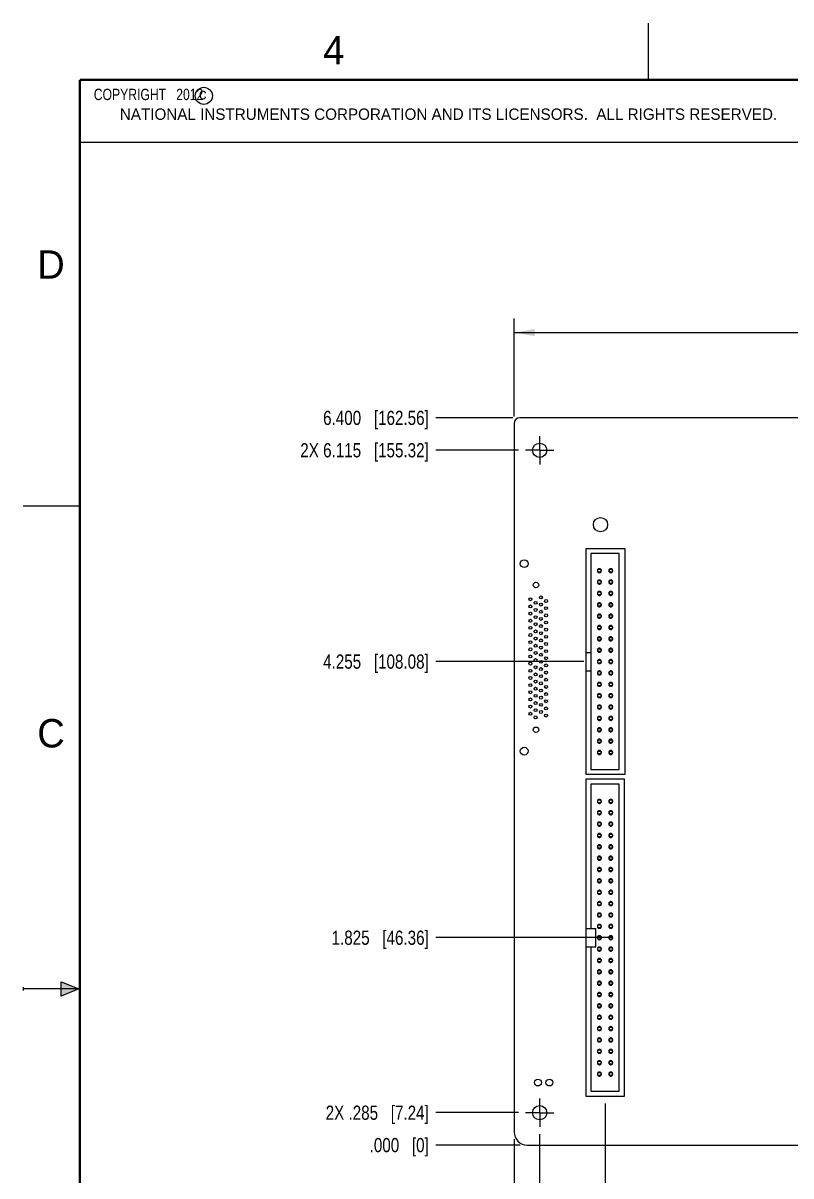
# Model space of a CAD drawing. Header units: inches. Extents: x 0 to 22, y 0 to 17.
# Drawn here: x 0 to 6.75, y 6.85 to 17 of the extents above; entities that cross this region are included whole.
import ezdxf

# ---------------------------------------------------------------- set-up
doc = ezdxf.new("R2010")
doc.units = ezdxf.units.IN
doc.header["$LTSCALE"] = 1.21
doc.header["$MEASUREMENT"] = 0
doc.linetypes.add('CENTER', pattern=[0.6, 0.375, -0.075, 0.075, -0.075])
doc.linetypes.add('HIDDEN', pattern=[0.2, 0.1, -0.1])
doc.layers.get('0').update_dxf_attribs({"linetype": 'CONTINUOUS'})
for name, color, linetype in [('02___PRT_ALL_AXES', 7, 'CONTINUOUS'), ('DEFAULT_2', 8, 'HIDDEN'), ('DIMENSIONS', 7, 'CONTINUOUS'), ('NOTE', 7, 'CONTINUOUS')]:
    doc.layers.add(name, color=color, linetype=linetype)
doc.styles.get("Standard").update_dxf_attribs({"font": 'txt', "width": 0.8})
doc.styles.add('TEXTSTYLE_2', font='txt')
doc.dimstyles.new('DIMSTYLE_1', dxfattribs={"dimtxt": 0.125, "dimasz": 0.18, "dimexe": 0.18, "dimexo": 0.0625, "dimgap": 0.09, "dimtad": 0, "dimtih": 1, "dimtoh": 1, "dimdec": 3, "dimzin": 4, "dimdsep": 46, "dimtxsty": 'STANDARD', "dimblk": '_FILLED', "dimblk1": '_FILLED', "dimblk2": '_FILLED', "dimcen": 0.09, "dimadec": 0, "dimazin": 0, "dimtp": 0.01, "dimtm": 0.01, "dimtfac": 1, "dimtdec": 3, "dimtofl": 0, "dimtmove": 0, "dimatfit": 3, "dimldrblk": '_FILLED', "dimfxl": 1, "dimtolj": 1, "dimtzin": 4, "dimarcsym": 0})
doc.dimstyles.new('DIMSTYLE_2', dxfattribs={"dimtxt": 0.125, "dimasz": 0.18, "dimexe": 0.18, "dimexo": 0.0625, "dimgap": 0.09, "dimtad": 0, "dimtih": 1, "dimtoh": 1, "dimdec": 3, "dimzin": 4, "dimdsep": 46, "dimtxsty": 'STANDARD', "dimblk": '_FILLED', "dimblk1": '_FILLED', "dimblk2": '_FILLED', "dimcen": 0.09, "dimadec": 0, "dimazin": 0, "dimtp": 0.01, "dimtm": 0.01, "dimtfac": 1, "dimtdec": 3, "dimtofl": 0, "dimtmove": 0, "dimatfit": 3, "dimldrblk": '_FILLED', "dimfxl": 1, "dimtolj": 1, "dimtzin": 4, "dimarcsym": 0})

# ---------------------------------------------------------------- blocks, each defined once
blk = doc.blocks.new('_FILLED')
at = {"color": 0, "linetype": 'BYBLOCK'}
blk.add_solid([(0, 0), (-1, 0.174), (-1, -0.174)], dxfattribs=at)
blk = doc.blocks.new('*D4')
at = {"layer": 'DIMENSIONS', "color": 2, "linetype": 'CONTINUOUS'}
for p, q in [((4.318, 13.538), (4.318, 14.401)), ((11.218, 13.538), (11.218, 14.401)), ((4.318, 14.276), (6.893, 14.276)), ((11.218, 14.276), (8.643, 14.276))]:
    blk.add_line(p, q, dxfattribs=at)
at = {"layer": 'DIMENSIONS', "color": 2, "linetype": 'CONTINUOUS', "xscale": 0.18, "yscale": 0.18, "zscale": 0.18, "rotation": 180}
blk.add_blockref('_FILLED', (4.318, 14.276), dxfattribs=at)
at = {"layer": 'DIMENSIONS', "color": 2, "linetype": 'CONTINUOUS', "xscale": 0.18, "yscale": 0.18, "zscale": 0.18}
blk.add_blockref('_FILLED', (11.218, 14.276), dxfattribs=at)
at = {"layer": 'DIMENSIONS', "color": 2, "linetype": 'CONTINUOUS', "insert": (7.768, 14.338), "char_height": 0.125, "width": 1.625, "attachment_point": 2, "line_spacing_factor": 0.9}
blk.add_mtext('(6.900{\\Ftxt.shx;\\W1.000000;\\H0.125000; }[175.26])', dxfattribs=at)
blk = doc.blocks.new('*D5')
at = {"layer": 'DIMENSIONS', "color": 2, "linetype": 'CONTINUOUS'}
blk.add_line((11.218, 7.113), (11.218, 6.438), dxfattribs=at)
at = {"layer": 'DIMENSIONS', "color": 2, "linetype": 'CONTINUOUS', "insert": (11.156, 6.376), "char_height": 0.125, "width": 1.425, "attachment_point": 3, "rotation": 90, "line_spacing_factor": 0.9}
blk.add_mtext('6.900{\\Ftxt.shx;\\W1.000000;\\H0.125000; }[175.26]', dxfattribs=at)
blk = doc.blocks.new('*D6')
at = {"layer": 'DIMENSIONS', "color": 2, "linetype": 'CONTINUOUS'}
blk.add_line((4.318, 7.178), (4.318, 6.438), dxfattribs=at)
at = {"layer": 'DIMENSIONS', "color": 2, "linetype": 'CONTINUOUS', "insert": (4.256, 6.376), "char_height": 0.125, "width": 0.825, "attachment_point": 3, "rotation": 90, "line_spacing_factor": 0.9}
blk.add_mtext('.000{\\Ftxt.shx;\\W1.000000;\\H0.125000; }[0]', dxfattribs=at)
blk = doc.blocks.new('*D7')
at = {"layer": 'DIMENSIONS', "color": 2, "linetype": 'CONTINUOUS'}
blk.add_line((4.306, 13.526), (3.631, 13.526), dxfattribs=at)
at = {"layer": 'DIMENSIONS', "color": 2, "linetype": 'CONTINUOUS', "insert": (3.568, 13.588), "char_height": 0.125, "width": 1.425, "attachment_point": 3, "line_spacing_factor": 0.9}
blk.add_mtext('6.400{\\Ftxt.shx;\\W1.000000;\\H0.125000; }[162.56]', dxfattribs=at)
blk = doc.blocks.new('*D8')
at = {"layer": 'DIMENSIONS', "color": 2, "linetype": 'CONTINUOUS'}
blk.add_line((4.371, 7.126), (3.631, 7.126), dxfattribs=at)
at = {"layer": 'DIMENSIONS', "color": 2, "linetype": 'CONTINUOUS', "insert": (3.568, 7.188), "char_height": 0.125, "width": 0.825, "attachment_point": 3, "line_spacing_factor": 0.9}
blk.add_mtext('.000{\\Ftxt.shx;\\W1.000000;\\H0.125000; }[0]', dxfattribs=at)
blk = doc.blocks.new('*D9')
at = {"layer": 'DIMENSIONS', "color": 2, "linetype": 'CONTINUOUS'}
blk.add_line((4.356, 7.411), (3.631, 7.411), dxfattribs=at)
at = {"layer": 'DIMENSIONS', "color": 2, "linetype": 'CONTINUOUS', "insert": (3.568, 7.473), "char_height": 0.125, "width": 1.425, "attachment_point": 3, "line_spacing_factor": 0.9}
blk.add_mtext('2X .285{\\Ftxt.shx;\\W1.000000;\\H0.125000; }[7.24]', dxfattribs=at)
blk = doc.blocks.new('*D10')
at = {"layer": 'DIMENSIONS', "color": 2, "linetype": 'CONTINUOUS'}
blk.add_line((4.356, 13.241), (3.631, 13.241), dxfattribs=at)
at = {"layer": 'DIMENSIONS', "color": 2, "linetype": 'CONTINUOUS', "insert": (3.568, 13.303), "char_height": 0.125, "width": 1.725, "attachment_point": 3, "line_spacing_factor": 0.9}
blk.add_mtext('2X 6.115{\\Ftxt.shx;\\W1.000000;\\H0.125000; }[155.32]', dxfattribs=at)
blk = doc.blocks.new('*D11')
at = {"layer": 'DIMENSIONS', "color": 2, "linetype": 'CONTINUOUS'}
blk.add_line((4.931, 11.381), (3.631, 11.381), dxfattribs=at)
at = {"layer": 'DIMENSIONS', "color": 2, "linetype": 'CONTINUOUS', "insert": (3.568, 11.443), "char_height": 0.125, "width": 1.425, "attachment_point": 3, "line_spacing_factor": 0.9}
blk.add_mtext('4.255{\\Ftxt.shx;\\W1.000000;\\H0.125000; }[108.08]', dxfattribs=at)
blk = doc.blocks.new('*D12')
at = {"layer": 'DIMENSIONS', "color": 2, "linetype": 'CONTINUOUS'}
blk.add_line((5.181, 8.951), (3.631, 8.951), dxfattribs=at)
at = {"layer": 'DIMENSIONS', "color": 2, "linetype": 'CONTINUOUS', "insert": (3.568, 9.013), "char_height": 0.125, "width": 1.325, "attachment_point": 3, "line_spacing_factor": 0.9}
blk.add_mtext('1.825{\\Ftxt.shx;\\W1.000000;\\H0.125000; }[46.36]', dxfattribs=at)
blk = doc.blocks.new('*D13')
at = {"layer": 'DIMENSIONS', "color": 2, "linetype": 'CONTINUOUS'}
blk.add_line((4.543, 7.223), (4.543, 6.438), dxfattribs=at)
at = {"layer": 'DIMENSIONS', "color": 2, "linetype": 'CONTINUOUS', "insert": (4.481, 6.376), "char_height": 0.125, "width": 1.425, "attachment_point": 3, "rotation": 90, "line_spacing_factor": 0.9}
blk.add_mtext('2X .225{\\Ftxt.shx;\\W1.000000;\\H0.125000; }[5.72]', dxfattribs=at)
blk = doc.blocks.new('*D14')
at = {"layer": 'DIMENSIONS', "color": 2, "linetype": 'CONTINUOUS'}
blk.add_line((11.043, 7.223), (11.043, 6.438), dxfattribs=at)
at = {"layer": 'DIMENSIONS', "color": 2, "linetype": 'CONTINUOUS', "insert": (10.981, 6.376), "char_height": 0.125, "width": 1.725, "attachment_point": 3, "rotation": 90, "line_spacing_factor": 0.9}
blk.add_mtext('2X 6.725{\\Ftxt.shx;\\W1.000000;\\H0.125000; }[170.82]', dxfattribs=at)
blk = doc.blocks.new('*D15')
at = {"layer": 'DIMENSIONS', "color": 2, "linetype": 'CONTINUOUS'}
blk.add_line((5.118, 7.493), (5.118, 6.438), dxfattribs=at)
at = {"layer": 'DIMENSIONS', "color": 2, "linetype": 'CONTINUOUS', "insert": (5.056, 6.376), "char_height": 0.125, "width": 1.225, "attachment_point": 3, "rotation": 90, "line_spacing_factor": 0.9}
blk.add_mtext('.800{\\Ftxt.shx;\\W1.000000;\\H0.125000; }[20.32]', dxfattribs=at)

msp = doc.modelspace()

# ---------------------------------------------------------------- hatches: boundary and pattern name
at = {"linetype": 'CONTINUOUS'}
msp.add_hatch(color=2, dxfattribs=at).paths.add_polyline_path([(0.3337, 8.5625), (0.49, 8.5), (0.3337, 8.4375)])

# ---------------------------------------------------------------- linework, layer by layer
at = {"color": 2, "linetype": 'CONTINUOUS'}
for p, q in [((5.5, 16.5), (5.5, 17)), ((0.4999, 16.5), (9.1249, 16.5)), ((0.4999, 16.5), (0.4999, 15.9531)), ((0.4999, 15.9531), (9.1249, 15.9531)), ((0, 12.75), (0.5, 12.75)), ((0.3337, 8.4375), (0.3337, 8.5625)), ((0.3337, 8.5625), (0.49, 8.5)), ((0, 8.515), (0, 8.485)), ((0.49, 8.5), (0, 8.5)), ((0.49, 8.5), (0.3337, 8.4375))]:
    msp.add_line(p, q, dxfattribs=at)
at = {"color": 7, "linetype": 'CONTINUOUS'}
for p, q in [((11.1682, 13.5256), (4.3682, 13.5256)), ((4.3182, 13.4756), (4.3182, 7.2406)), ((4.9532, 10.3856), (4.9532, 12.3756)), ((4.9532, 12.3756), (5.2932, 12.3756)), ((4.9932, 12.3306), (4.9932, 10.4306)), ((5.2432, 12.3306), (4.9932, 12.3306)), ((5.2432, 10.4306), (5.2432, 12.3306)), ((5.2932, 12.3756), (5.2932, 10.3856)), ((5.0557, 12.1681), (5.0557, 12.1931)), ((5.0557, 12.1931), (5.0807, 12.1931)), ((5.0807, 12.1931), (5.0807, 12.1681)), ((5.1557, 12.1681), (5.1557, 12.1931)), ((5.1557, 12.1931), (5.1807, 12.1931)), ((5.1807, 12.1931), (5.1807, 12.1681)), ((5.0807, 12.1681), (5.0557, 12.1681)), ((5.0557, 12.0681), (5.0557, 12.0931)), ((5.0557, 12.0931), (5.0807, 12.0931)), ((5.0807, 12.0931), (5.0807, 12.0681)), ((5.1807, 12.1681), (5.1557, 12.1681)), ((5.1557, 12.0681), (5.1557, 12.0931)), ((5.1557, 12.0931), (5.1807, 12.0931)), ((5.1807, 12.0931), (5.1807, 12.0681)), ((5.0807, 12.0681), (5.0557, 12.0681)), ((5.0557, 11.9681), (5.0557, 11.9931)), ((5.0557, 11.9931), (5.0807, 11.9931)), ((5.0807, 11.9931), (5.0807, 11.9681)), ((5.1807, 12.0681), (5.1557, 12.0681)), ((5.1557, 11.9681), (5.1557, 11.9931)), ((5.1557, 11.9931), (5.1807, 11.9931)), ((5.1807, 11.9931), (5.1807, 11.9681)), ((5.0807, 11.9681), (5.0557, 11.9681)), ((5.0557, 11.8681), (5.0557, 11.8931)), ((5.0557, 11.8931), (5.0807, 11.8931)), ((5.0807, 11.8931), (5.0807, 11.8681)), ((5.1807, 11.9681), (5.1557, 11.9681)), ((5.1557, 11.8681), (5.1557, 11.8931)), ((5.1557, 11.8931), (5.1807, 11.8931)), ((5.1807, 11.8931), (5.1807, 11.8681)), ((5.0807, 11.8681), (5.0557, 11.8681)), ((5.0557, 11.7681), (5.0557, 11.7931)), ((5.0557, 11.7931), (5.0807, 11.7931)), ((5.0807, 11.7931), (5.0807, 11.7681)), ((5.1807, 11.8681), (5.1557, 11.8681)), ((5.1557, 11.7681), (5.1557, 11.7931)), ((5.1557, 11.7931), (5.1807, 11.7931)), ((5.1807, 11.7931), (5.1807, 11.7681)), ((5.0807, 11.7681), (5.0557, 11.7681)), ((5.0557, 11.6681), (5.0557, 11.6931)), ((5.0557, 11.6931), (5.0807, 11.6931)), ((5.0807, 11.6681), (5.0557, 11.6681)), ((5.0807, 11.6931), (5.0807, 11.6681)), ((5.1807, 11.7681), (5.1557, 11.7681)), ((5.1557, 11.6681), (5.1557, 11.6931)), ((5.1557, 11.6931), (5.1807, 11.6931)), ((5.1807, 11.6681), (5.1557, 11.6681)), ((5.1807, 11.6931), (5.1807, 11.6681)), ((5.0557, 11.5681), (5.0557, 11.5931)), ((5.0557, 11.5931), (5.0807, 11.5931)), ((5.0807, 11.5681), (5.0557, 11.5681)), ((5.0807, 11.5931), (5.0807, 11.5681)), ((5.1557, 11.5681), (5.1557, 11.5931)), ((5.1557, 11.5931), (5.1807, 11.5931)), ((5.1807, 11.5681), (5.1557, 11.5681)), ((5.1807, 11.5931), (5.1807, 11.5681)), ((5.0557, 11.4681), (5.0557, 11.4931)), ((5.0557, 11.4931), (5.0807, 11.4931)), ((5.0807, 11.4681), (5.0557, 11.4681)), ((5.0807, 11.4931), (5.0807, 11.4681)), ((5.1557, 11.4681), (5.1557, 11.4931)), ((5.1557, 11.4931), (5.1807, 11.4931)), ((5.1807, 11.4681), (5.1557, 11.4681)), ((5.1807, 11.4931), (5.1807, 11.4681)), ((4.9532, 11.4606), (4.9932, 11.4606)), ((5.0557, 11.3681), (5.0557, 11.3931)), ((5.0557, 11.3931), (5.0807, 11.3931)), ((5.0807, 11.3681), (5.0557, 11.3681)), ((5.0807, 11.3931), (5.0807, 11.3681)), ((5.1557, 11.3681), (5.1557, 11.3931)), ((5.1557, 11.3931), (5.1807, 11.3931)), ((5.1807, 11.3681), (5.1557, 11.3681)), ((5.1807, 11.3931), (5.1807, 11.3681)), ((4.9532, 11.3006), (4.9932, 11.3006)), ((5.0557, 11.2681), (5.0557, 11.2931)), ((5.0557, 11.2931), (5.0807, 11.2931)), ((5.0807, 11.2681), (5.0557, 11.2681)), ((5.0807, 11.2931), (5.0807, 11.2681)), ((5.1557, 11.2681), (5.1557, 11.2931)), ((5.1557, 11.2931), (5.1807, 11.2931)), ((5.1807, 11.2681), (5.1557, 11.2681)), ((5.1807, 11.2931), (5.1807, 11.2681)), ((5.0557, 11.1681), (5.0557, 11.1931)), ((5.0557, 11.1931), (5.0807, 11.1931)), ((5.0807, 11.1681), (5.0557, 11.1681)), ((5.0807, 11.1931), (5.0807, 11.1681)), ((5.1557, 11.1681), (5.1557, 11.1931)), ((5.1557, 11.1931), (5.1807, 11.1931)), ((5.1807, 11.1681), (5.1557, 11.1681)), ((5.1807, 11.1931), (5.1807, 11.1681)), ((5.0557, 11.0681), (5.0557, 11.0931)), ((5.0557, 11.0931), (5.0807, 11.0931)), ((5.0807, 11.0681), (5.0557, 11.0681)), ((5.0807, 11.0931), (5.0807, 11.0681)), ((5.1557, 11.0681), (5.1557, 11.0931)), ((5.1557, 11.0931), (5.1807, 11.0931)), ((5.1807, 11.0681), (5.1557, 11.0681)), ((5.1807, 11.0931), (5.1807, 11.0681)), ((5.0557, 10.9681), (5.0557, 10.9931)), ((5.0557, 10.9931), (5.0807, 10.9931)), ((5.0807, 10.9681), (5.0557, 10.9681)), ((5.0807, 10.9931), (5.0807, 10.9681)), ((5.1557, 10.9681), (5.1557, 10.9931)), ((5.1557, 10.9931), (5.1807, 10.9931)), ((5.1807, 10.9681), (5.1557, 10.9681)), ((5.1807, 10.9931), (5.1807, 10.9681)), ((5.0557, 10.8681), (5.0557, 10.8931)), ((5.0557, 10.8931), (5.0807, 10.8931)), ((5.0807, 10.8681), (5.0557, 10.8681)), ((5.0807, 10.8931), (5.0807, 10.8681)), ((5.1557, 10.8681), (5.1557, 10.8931)), ((5.1557, 10.8931), (5.1807, 10.8931)), ((5.1807, 10.8681), (5.1557, 10.8681)), ((5.1807, 10.8931), (5.1807, 10.8681)), ((5.0557, 10.7681), (5.0557, 10.7931)), ((5.0557, 10.7931), (5.0807, 10.7931)), ((5.0807, 10.7681), (5.0557, 10.7681)), ((5.0807, 10.7931), (5.0807, 10.7681)), ((5.1557, 10.7681), (5.1557, 10.7931)), ((5.1557, 10.7931), (5.1807, 10.7931)), ((5.1807, 10.7681), (5.1557, 10.7681)), ((5.1807, 10.7931), (5.1807, 10.7681)), ((5.0557, 10.6681), (5.0557, 10.6931)), ((5.0557, 10.6931), (5.0807, 10.6931)), ((5.0807, 10.6681), (5.0557, 10.6681)), ((5.0807, 10.6931), (5.0807, 10.6681)), ((5.1557, 10.6681), (5.1557, 10.6931)), ((5.1557, 10.6931), (5.1807, 10.6931)), ((5.1807, 10.6681), (5.1557, 10.6681)), ((5.1807, 10.6931), (5.1807, 10.6681)), ((5.0557, 10.5681), (5.0557, 10.5931)), ((5.0557, 10.5931), (5.0807, 10.5931)), ((5.0807, 10.5681), (5.0557, 10.5681)), ((5.0807, 10.5931), (5.0807, 10.5681)), ((5.1557, 10.5681), (5.1557, 10.5931)), ((5.1557, 10.5931), (5.1807, 10.5931)), ((5.1807, 10.5681), (5.1557, 10.5681)), ((5.1807, 10.5931), (5.1807, 10.5681)), ((5.2932, 10.3856), (4.9532, 10.3856)), ((4.9932, 10.4306), (5.2432, 10.4306)), ((4.9482, 10.3456), (4.9482, 7.5556)), ((5.2882, 10.3456), (4.9482, 10.3456)), ((4.9932, 10.3006), (4.9932, 9.0306)), ((5.2432, 10.3006), (4.9932, 10.3006)), ((5.2432, 7.6006), (5.2432, 10.3006)), ((5.2882, 7.5556), (5.2882, 10.3456)), ((5.0557, 10.1381), (5.0557, 10.1631)), ((5.0557, 10.1631), (5.0807, 10.1631)), ((5.0807, 10.1631), (5.0807, 10.1381)), ((5.1557, 10.1381), (5.1557, 10.1631)), ((5.1557, 10.1631), (5.1807, 10.1631)), ((5.1807, 10.1631), (5.1807, 10.1381)), ((5.0807, 10.1381), (5.0557, 10.1381)), ((5.0557, 10.0381), (5.0557, 10.0631)), ((5.0557, 10.0631), (5.0807, 10.0631)), ((5.0807, 10.0631), (5.0807, 10.0381)), ((5.1807, 10.1381), (5.1557, 10.1381)), ((5.1557, 10.0381), (5.1557, 10.0631)), ((5.1557, 10.0631), (5.1807, 10.0631)), ((5.1807, 10.0631), (5.1807, 10.0381)), ((5.0807, 10.0381), (5.0557, 10.0381)), ((5.0557, 9.9381), (5.0557, 9.9631)), ((5.0557, 9.9631), (5.0807, 9.9631)), ((5.0807, 9.9631), (5.0807, 9.9381)), ((5.1807, 10.0381), (5.1557, 10.0381)), ((5.1557, 9.9381), (5.1557, 9.9631)), ((5.1557, 9.9631), (5.1807, 9.9631)), ((5.1807, 9.9631), (5.1807, 9.9381)), ((5.0807, 9.9381), (5.0557, 9.9381)), ((5.0557, 9.8381), (5.0557, 9.8631)), ((5.0557, 9.8631), (5.0807, 9.8631)), ((5.0807, 9.8631), (5.0807, 9.8381)), ((5.1807, 9.9381), (5.1557, 9.9381)), ((5.1557, 9.8381), (5.1557, 9.8631)), ((5.1557, 9.8631), (5.1807, 9.8631)), ((5.1807, 9.8631), (5.1807, 9.8381)), ((5.0807, 9.8381), (5.0557, 9.8381)), ((5.0557, 9.7381), (5.0557, 9.7631)), ((5.0557, 9.7631), (5.0807, 9.7631)), ((5.0807, 9.7631), (5.0807, 9.7381)), ((5.1807, 9.8381), (5.1557, 9.8381)), ((5.1557, 9.7381), (5.1557, 9.7631)), ((5.1557, 9.7631), (5.1807, 9.7631)), ((5.1807, 9.7631), (5.1807, 9.7381)), ((5.0807, 9.7381), (5.0557, 9.7381)), ((5.0557, 9.6381), (5.0557, 9.6631)), ((5.0557, 9.6631), (5.0807, 9.6631)), ((5.0807, 9.6631), (5.0807, 9.6381)), ((5.1807, 9.7381), (5.1557, 9.7381)), ((5.1557, 9.6381), (5.1557, 9.6631)), ((5.1557, 9.6631), (5.1807, 9.6631)), ((5.1807, 9.6631), (5.1807, 9.6381)), ((5.0807, 9.6381), (5.0557, 9.6381)), ((5.0557, 9.5381), (5.0557, 9.5631)), ((5.0557, 9.5631), (5.0807, 9.5631)), ((5.0807, 9.5381), (5.0557, 9.5381)), ((5.0807, 9.5631), (5.0807, 9.5381)), ((5.1807, 9.6381), (5.1557, 9.6381)), ((5.1557, 9.5381), (5.1557, 9.5631)), ((5.1557, 9.5631), (5.1807, 9.5631)), ((5.1807, 9.5381), (5.1557, 9.5381)), ((5.1807, 9.5631), (5.1807, 9.5381)), ((5.0557, 9.4381), (5.0557, 9.4631)), ((5.0557, 9.4631), (5.0807, 9.4631)), ((5.0807, 9.4381), (5.0557, 9.4381)), ((5.0807, 9.4631), (5.0807, 9.4381)), ((5.1557, 9.4381), (5.1557, 9.4631)), ((5.1557, 9.4631), (5.1807, 9.4631)), ((5.1807, 9.4381), (5.1557, 9.4381)), ((5.1807, 9.4631), (5.1807, 9.4381)), ((5.0557, 9.3381), (5.0557, 9.3631)), ((5.0557, 9.3631), (5.0807, 9.3631)), ((5.0807, 9.3381), (5.0557, 9.3381)), ((5.0807, 9.3631), (5.0807, 9.3381)), ((5.1557, 9.3381), (5.1557, 9.3631)), ((5.1557, 9.3631), (5.1807, 9.3631)), ((5.1807, 9.3381), (5.1557, 9.3381)), ((5.1807, 9.3631), (5.1807, 9.3381)), ((5.0557, 9.2381), (5.0557, 9.2631)), ((5.0557, 9.2631), (5.0807, 9.2631)), ((5.0807, 9.2381), (5.0557, 9.2381)), ((5.0807, 9.2631), (5.0807, 9.2381)), ((5.1557, 9.2381), (5.1557, 9.2631)), ((5.1557, 9.2631), (5.1807, 9.2631)), ((5.1807, 9.2381), (5.1557, 9.2381)), ((5.1807, 9.2631), (5.1807, 9.2381)), ((5.0557, 9.1381), (5.0557, 9.1631)), ((5.0557, 9.1631), (5.0807, 9.1631)), ((5.0807, 9.1381), (5.0557, 9.1381)), ((5.0807, 9.1631), (5.0807, 9.1381)), ((5.1557, 9.1381), (5.1557, 9.1631)), ((5.1557, 9.1631), (5.1807, 9.1631)), ((5.1807, 9.1381), (5.1557, 9.1381)), ((5.1807, 9.1631), (5.1807, 9.1381)), ((4.9482, 9.0306), (5.0382, 9.0306)), ((5.0382, 8.8706), (5.0382, 9.0306)), ((5.0557, 9.0381), (5.0557, 9.0631)), ((5.0557, 9.0631), (5.0807, 9.0631)), ((5.0807, 9.0381), (5.0557, 9.0381)), ((5.0807, 9.0631), (5.0807, 9.0381)), ((5.1557, 9.0381), (5.1557, 9.0631)), ((5.1557, 9.0631), (5.1807, 9.0631)), ((5.1807, 9.0381), (5.1557, 9.0381)), ((5.1807, 9.0631), (5.1807, 9.0381)), ((5.0557, 8.9381), (5.0557, 8.9631)), ((5.0557, 8.9631), (5.0807, 8.9631)), ((5.0807, 8.9381), (5.0557, 8.9381)), ((5.0807, 8.9631), (5.0807, 8.9381)), ((5.1557, 8.9381), (5.1557, 8.9631)), ((5.1557, 8.9631), (5.1807, 8.9631)), ((5.1807, 8.9381), (5.1557, 8.9381)), ((5.1807, 8.9631), (5.1807, 8.9381)), ((4.9482, 8.8706), (5.0382, 8.8706)), ((4.9932, 8.8706), (4.9932, 7.6006)), ((5.0557, 8.8381), (5.0557, 8.8631)), ((5.0557, 8.8631), (5.0807, 8.8631)), ((5.0807, 8.8381), (5.0557, 8.8381)), ((5.0807, 8.8631), (5.0807, 8.8381)), ((5.1557, 8.8381), (5.1557, 8.8631)), ((5.1557, 8.8631), (5.1807, 8.8631)), ((5.1807, 8.8381), (5.1557, 8.8381)), ((5.1807, 8.8631), (5.1807, 8.8381)), ((5.0557, 8.7381), (5.0557, 8.7631)), ((5.0557, 8.7631), (5.0807, 8.7631)), ((5.0807, 8.7381), (5.0557, 8.7381)), ((5.0807, 8.7631), (5.0807, 8.7381)), ((5.1557, 8.7381), (5.1557, 8.7631)), ((5.1557, 8.7631), (5.1807, 8.7631)), ((5.1807, 8.7381), (5.1557, 8.7381)), ((5.1807, 8.7631), (5.1807, 8.7381)), ((5.0557, 8.6381), (5.0557, 8.6631)), ((5.0557, 8.6631), (5.0807, 8.6631)), ((5.0807, 8.6381), (5.0557, 8.6381)), ((5.0807, 8.6631), (5.0807, 8.6381)), ((5.1557, 8.6381), (5.1557, 8.6631)), ((5.1557, 8.6631), (5.1807, 8.6631)), ((5.1807, 8.6381), (5.1557, 8.6381)), ((5.1807, 8.6631), (5.1807, 8.6381)), ((5.0557, 8.5381), (5.0557, 8.5631)), ((5.0557, 8.5631), (5.0807, 8.5631)), ((5.0807, 8.5381), (5.0557, 8.5381)), ((5.0807, 8.5631), (5.0807, 8.5381)), ((5.1557, 8.5381), (5.1557, 8.5631)), ((5.1557, 8.5631), (5.1807, 8.5631)), ((5.1807, 8.5381), (5.1557, 8.5381)), ((5.1807, 8.5631), (5.1807, 8.5381)), ((5.0557, 8.4381), (5.0557, 8.4631)), ((5.0557, 8.4631), (5.0807, 8.4631)), ((5.0807, 8.4381), (5.0557, 8.4381)), ((5.0807, 8.4631), (5.0807, 8.4381)), ((5.1557, 8.4381), (5.1557, 8.4631)), ((5.1557, 8.4631), (5.1807, 8.4631)), ((5.1807, 8.4381), (5.1557, 8.4381)), ((5.1807, 8.4631), (5.1807, 8.4381)), ((5.0557, 8.3381), (5.0557, 8.3631)), ((5.0557, 8.3631), (5.0807, 8.3631)), ((5.0807, 8.3381), (5.0557, 8.3381)), ((5.0807, 8.3631), (5.0807, 8.3381)), ((5.1557, 8.3381), (5.1557, 8.3631)), ((5.1557, 8.3631), (5.1807, 8.3631)), ((5.1807, 8.3381), (5.1557, 8.3381)), ((5.1807, 8.3631), (5.1807, 8.3381)), ((5.0557, 8.2381), (5.0557, 8.2631)), ((5.0557, 8.2631), (5.0807, 8.2631)), ((5.0807, 8.2381), (5.0557, 8.2381)), ((5.0807, 8.2631), (5.0807, 8.2381)), ((5.1557, 8.2381), (5.1557, 8.2631)), ((5.1557, 8.2631), (5.1807, 8.2631)), ((5.1807, 8.2381), (5.1557, 8.2381)), ((5.1807, 8.2631), (5.1807, 8.2381)), ((5.0557, 8.1381), (5.0557, 8.1631)), ((5.0557, 8.1631), (5.0807, 8.1631)), ((5.0807, 8.1381), (5.0557, 8.1381)), ((5.0807, 8.1631), (5.0807, 8.1381)), ((5.1557, 8.1381), (5.1557, 8.1631)), ((5.1557, 8.1631), (5.1807, 8.1631)), ((5.1807, 8.1381), (5.1557, 8.1381)), ((5.1807, 8.1631), (5.1807, 8.1381)), ((5.0557, 8.0381), (5.0557, 8.0631)), ((5.0557, 8.0631), (5.0807, 8.0631)), ((5.0807, 8.0381), (5.0557, 8.0381)), ((5.0807, 8.0631), (5.0807, 8.0381)), ((5.1557, 8.0381), (5.1557, 8.0631)), ((5.1557, 8.0631), (5.1807, 8.0631)), ((5.1807, 8.0381), (5.1557, 8.0381)), ((5.1807, 8.0631), (5.1807, 8.0381)), ((5.0557, 7.9381), (5.0557, 7.9631)), ((5.0557, 7.9631), (5.0807, 7.9631)), ((5.0807, 7.9381), (5.0557, 7.9381)), ((5.0807, 7.9631), (5.0807, 7.9381)), ((5.1557, 7.9381), (5.1557, 7.9631)), ((5.1557, 7.9631), (5.1807, 7.9631)), ((5.1807, 7.9381), (5.1557, 7.9381)), ((5.1807, 7.9631), (5.1807, 7.9381)), ((5.0557, 7.8381), (5.0557, 7.8631)), ((5.0557, 7.8631), (5.0807, 7.8631)), ((5.0807, 7.8381), (5.0557, 7.8381)), ((5.0807, 7.8631), (5.0807, 7.8381)), ((5.1557, 7.8381), (5.1557, 7.8631)), ((5.1557, 7.8631), (5.1807, 7.8631)), ((5.1807, 7.8381), (5.1557, 7.8381)), ((5.1807, 7.8631), (5.1807, 7.8381)), ((5.0557, 7.7381), (5.0557, 7.7631)), ((5.0557, 7.7631), (5.0807, 7.7631)), ((5.0807, 7.7381), (5.0557, 7.7381)), ((5.0807, 7.7631), (5.0807, 7.7381)), ((5.1557, 7.7381), (5.1557, 7.7631)), ((5.1557, 7.7631), (5.1807, 7.7631)), ((5.1807, 7.7381), (5.1557, 7.7381)), ((5.1807, 7.7631), (5.1807, 7.7381)), ((4.9482, 7.5556), (5.2882, 7.5556)), ((4.9932, 7.6006), (5.2432, 7.6006)), ((4.4332, 7.1256), (11.1682, 7.1256))]:
    msp.add_line(p, q, dxfattribs=at)
at = {"color": 7, "linetype": 'CONTINUOUS', "const_width": 0.02}
for points in [[(0.5, 16.5), (0.5, 0.5)], [(21.5, 16.5), (0.5, 16.5)]]:
    msp.add_lwpolyline(points, dxfattribs=at)
at = {"color": 2, "linetype": 'CONTINUOUS'}
msp.add_circle((1.5893, 16.359), 0.0754, dxfattribs=at)
at = {"color": 7, "linetype": 'CONTINUOUS'}
for centre, radius in [((4.5432, 13.2406), 0.0625), ((5.0782, 12.5856), 0.0625), ((4.4072, 12.2423), 0.0344), ((4.5107, 12.0545), 0.0236), ((4.4615, 11.9293), 0.0128), ((4.4615, 11.8663), 0.0128), ((4.5068, 11.8978), 0.0128), ((4.554, 11.9451), 0.0128), ((4.554, 11.8821), 0.0128), ((4.5993, 11.9136), 0.0128), ((4.4615, 11.8033), 0.0128), ((4.5068, 11.8348), 0.0128), ((4.5068, 11.7718), 0.0128), ((4.554, 11.8191), 0.0128), ((4.5993, 11.8506), 0.0128), ((4.5993, 11.7876), 0.0128), ((4.4615, 11.7403), 0.0128), ((4.4615, 11.6773), 0.0128), ((4.5068, 11.7088), 0.0128), ((4.554, 11.7561), 0.0128), ((4.554, 11.6931), 0.0128), ((4.5993, 11.7246), 0.0128), ((4.5993, 11.6616), 0.0128), ((4.4615, 11.6144), 0.0128), ((4.5068, 11.6459), 0.0128), ((4.5068, 11.5829), 0.0128), ((4.554, 11.6301), 0.0128), ((4.554, 11.5671), 0.0128), ((4.5993, 11.5986), 0.0128), ((4.4615, 11.5514), 0.0128), ((4.4615, 11.4884), 0.0128), ((4.5068, 11.5199), 0.0128), ((4.5068, 11.4569), 0.0128), ((4.554, 11.5041), 0.0128), ((4.5993, 11.5356), 0.0128), ((4.5993, 11.4726), 0.0128), ((4.4615, 11.4254), 0.0128), ((4.4615, 11.3624), 0.0128), ((4.5068, 11.3939), 0.0128), ((4.554, 11.4411), 0.0128), ((4.554, 11.3781), 0.0128), ((4.5993, 11.4096), 0.0128), ((4.4615, 11.2994), 0.0128), ((4.5068, 11.3309), 0.0128), ((4.5068, 11.2679), 0.0128), ((4.554, 11.3151), 0.0128), ((4.554, 11.2522), 0.0128), ((4.5993, 11.3466), 0.0128), ((4.5993, 11.2836), 0.0128), ((4.4615, 11.2364), 0.0128), ((4.4615, 11.1734), 0.0128), ((4.5068, 11.2049), 0.0128), ((4.554, 11.1892), 0.0128), ((4.5993, 11.2207), 0.0128), ((4.5993, 11.1577), 0.0128), ((4.4615, 11.1104), 0.0128), ((4.4615, 11.0474), 0.0128), ((4.5068, 11.1419), 0.0128), ((4.5068, 11.0789), 0.0128), ((4.554, 11.1262), 0.0128), ((4.554, 11.0632), 0.0128), ((4.5993, 11.0947), 0.0128), ((4.4615, 10.9844), 0.0128), ((4.5068, 11.0159), 0.0128), ((4.5068, 10.9529), 0.0128), ((4.554, 11.0002), 0.0128), ((4.5993, 11.0317), 0.0128), ((4.5993, 10.9687), 0.0128), ((4.4615, 10.9214), 0.0128), ((4.5068, 10.8899), 0.0128), ((4.554, 10.9372), 0.0128), ((4.5993, 10.9057), 0.0128), ((4.5107, 10.7809), 0.0236), ((4.4072, 10.5927), 0.0344), ((4.5282, 7.6756), 0.03), ((4.6282, 7.6756), 0.03), ((4.5432, 7.4106), 0.0625)]:
    msp.add_circle(centre, radius, dxfattribs=at)
for centre, radius, start, end in [((4.3682, 13.4756), 0.05, 90, 180), ((4.4332, 7.2406), 0.115, 180, 270)]:
    msp.add_arc(centre, radius, start, end, dxfattribs=at)
at = {"layer": '02___PRT_ALL_AXES', "color": 7, "linetype": 'CENTER'}
for p, q in [((4.5432, 13.2406), (4.5432, 13.3657)), ((4.5432, 13.2406), (4.4181, 13.2406)), ((4.5432, 13.2406), (4.5432, 13.1155)), ((4.5432, 13.2406), (4.6683, 13.2406)), ((4.5432, 7.4106), (4.5432, 7.5357)), ((4.5432, 7.4106), (4.4181, 7.4106)), ((4.5432, 7.4106), (4.5432, 7.2855)), ((4.5432, 7.4106), (4.6683, 7.4106))]:
    msp.add_line(p, q, dxfattribs=at)
at = {"layer": 'DEFAULT_2', "color": 8, "linetype": 'HIDDEN'}
for centre, start, end in [((5.0682, 12.1806), 135.58469, 224.41531), ((5.0682, 12.1806), 45.58469, 134.41531), ((5.0682, 12.1806), 315.58469, 44.41531), ((5.1682, 12.1806), 135.58469, 224.41531), ((5.1682, 12.1806), 45.58469, 134.41531), ((5.1682, 12.1806), 315.58469, 44.41531), ((5.0682, 12.0806), 135.58469, 224.41531), ((5.0682, 12.1806), 225.58469, 314.41531), ((5.0682, 12.0806), 45.58469, 134.41531), ((5.0682, 12.0806), 315.58469, 44.41531), ((5.1682, 12.0806), 135.58469, 224.41531), ((5.1682, 12.1806), 225.58469, 314.41531), ((5.1682, 12.0806), 45.58469, 134.41531), ((5.1682, 12.0806), 315.58469, 44.41531), ((5.0682, 11.9806), 135.58469, 224.41531), ((5.0682, 12.0806), 225.58469, 314.41531), ((5.0682, 11.9806), 45.58469, 134.41531), ((5.0682, 11.9806), 315.58469, 44.41531), ((5.1682, 11.9806), 135.58469, 224.41531), ((5.1682, 12.0806), 225.58469, 314.41531), ((5.1682, 11.9806), 45.58469, 134.41531), ((5.1682, 11.9806), 315.58469, 44.41531), ((5.0682, 11.8806), 135.58469, 224.41531), ((5.0682, 11.9806), 225.58469, 314.41531), ((5.0682, 11.8806), 45.58469, 134.41531), ((5.0682, 11.8806), 315.58469, 44.41531), ((5.1682, 11.8806), 135.58469, 224.41531), ((5.1682, 11.9806), 225.58469, 314.41531), ((5.1682, 11.8806), 45.58469, 134.41531), ((5.1682, 11.8806), 315.58469, 44.41531), ((5.0682, 11.7806), 135.58469, 224.41531), ((5.0682, 11.8806), 225.58469, 314.41531), ((5.0682, 11.7806), 45.58469, 134.41531), ((5.0682, 11.7806), 315.58469, 44.41531), ((5.1682, 11.7806), 135.58469, 224.41531), ((5.1682, 11.8806), 225.58469, 314.41531), ((5.1682, 11.7806), 45.58469, 134.41531), ((5.1682, 11.7806), 315.58469, 44.41531), ((5.0682, 11.6806), 135.58469, 224.41531), ((5.0682, 11.7806), 225.58469, 314.41531), ((5.0682, 11.6806), 45.58469, 134.41531), ((5.0682, 11.6806), 225.58469, 314.41531), ((5.0682, 11.6806), 315.58469, 44.41531), ((5.1682, 11.6806), 135.58469, 224.41531), ((5.1682, 11.7806), 225.58469, 314.41531), ((5.1682, 11.6806), 45.58469, 134.41531), ((5.1682, 11.6806), 225.58469, 314.41531), ((5.1682, 11.6806), 315.58469, 44.41531), ((5.0682, 11.5806), 135.58469, 224.41531), ((5.0682, 11.5806), 45.58469, 134.41531), ((5.0682, 11.5806), 225.58469, 314.41531), ((5.0682, 11.5806), 315.58469, 44.41531), ((5.1682, 11.5806), 135.58469, 224.41531), ((5.1682, 11.5806), 45.58469, 134.41531), ((5.1682, 11.5806), 225.58469, 314.41531), ((5.1682, 11.5806), 315.58469, 44.41531), ((5.0682, 11.4806), 135.58469, 224.41531), ((5.0682, 11.4806), 45.58469, 134.41531), ((5.0682, 11.4806), 225.58469, 314.41531), ((5.0682, 11.4806), 315.58469, 44.41531), ((5.1682, 11.4806), 135.58469, 224.41531), ((5.1682, 11.4806), 45.58469, 134.41531), ((5.1682, 11.4806), 225.58469, 314.41531), ((5.1682, 11.4806), 315.58469, 44.41531), ((5.0682, 11.3806), 135.58469, 224.41531), ((5.0682, 11.3806), 45.58469, 134.41531), ((5.0682, 11.3806), 225.58469, 314.41531), ((5.0682, 11.3806), 315.58469, 44.41531), ((5.1682, 11.3806), 135.58469, 224.41531), ((5.1682, 11.3806), 45.58469, 134.41531), ((5.1682, 11.3806), 225.58469, 314.41531), ((5.1682, 11.3806), 315.58469, 44.41531), ((5.0682, 11.2806), 135.58469, 224.41531), ((5.0682, 11.2806), 45.58469, 134.41531), ((5.0682, 11.2806), 225.58469, 314.41531), ((5.0682, 11.2806), 315.58469, 44.41531), ((5.1682, 11.2806), 135.58469, 224.41531), ((5.1682, 11.2806), 45.58469, 134.41531), ((5.1682, 11.2806), 225.58469, 314.41531), ((5.1682, 11.2806), 315.58469, 44.41531), ((5.0682, 11.1806), 135.58469, 224.41531), ((5.0682, 11.1806), 45.58469, 134.41531), ((5.0682, 11.1806), 225.58469, 314.41531), ((5.0682, 11.1806), 315.58469, 44.41531), ((5.1682, 11.1806), 135.58469, 224.41531), ((5.1682, 11.1806), 45.58469, 134.41531), ((5.1682, 11.1806), 225.58469, 314.41531), ((5.1682, 11.1806), 315.58469, 44.41531), ((5.0682, 11.0806), 135.58469, 224.41531), ((5.0682, 11.0806), 45.58469, 134.41531), ((5.0682, 11.0806), 225.58469, 314.41531), ((5.0682, 11.0806), 315.58469, 44.41531), ((5.1682, 11.0806), 135.58469, 224.41531), ((5.1682, 11.0806), 45.58469, 134.41531), ((5.1682, 11.0806), 225.58469, 314.41531), ((5.1682, 11.0806), 315.58469, 44.41531), ((5.0682, 10.9806), 135.58469, 224.41531), ((5.0682, 10.9806), 45.58469, 134.41531), ((5.0682, 10.9806), 225.58469, 314.41531), ((5.0682, 10.9806), 315.58469, 44.41531), ((5.1682, 10.9806), 135.58469, 224.41531), ((5.1682, 10.9806), 45.58469, 134.41531), ((5.1682, 10.9806), 225.58469, 314.41531), ((5.1682, 10.9806), 315.58469, 44.41531), ((5.0682, 10.8806), 135.58469, 224.41531), ((5.0682, 10.8806), 45.58469, 134.41531), ((5.0682, 10.8806), 225.58469, 314.41531), ((5.0682, 10.8806), 315.58469, 44.41531), ((5.1682, 10.8806), 135.58469, 224.41531), ((5.1682, 10.8806), 45.58469, 134.41531), ((5.1682, 10.8806), 225.58469, 314.41531), ((5.1682, 10.8806), 315.58469, 44.41531), ((5.0682, 10.7806), 135.58469, 224.41531), ((5.0682, 10.7806), 45.58469, 134.41531), ((5.0682, 10.7806), 225.58469, 314.41531), ((5.0682, 10.7806), 315.58469, 44.41531), ((5.1682, 10.7806), 135.58469, 224.41531), ((5.1682, 10.7806), 45.58469, 134.41531), ((5.1682, 10.7806), 225.58469, 314.41531), ((5.1682, 10.7806), 315.58469, 44.41531), ((5.0682, 10.6806), 135.58469, 224.41531), ((5.0682, 10.6806), 45.58469, 134.41531), ((5.0682, 10.6806), 225.58469, 314.41531), ((5.0682, 10.6806), 315.58469, 44.41531), ((5.1682, 10.6806), 135.58469, 224.41531), ((5.1682, 10.6806), 45.58469, 134.41531), ((5.1682, 10.6806), 225.58469, 314.41531), ((5.1682, 10.6806), 315.58469, 44.41531), ((5.0682, 10.5806), 135.58469, 224.41531), ((5.0682, 10.5806), 45.58469, 134.41531), ((5.0682, 10.5806), 225.58469, 314.41531), ((5.0682, 10.5806), 315.58469, 44.41531), ((5.1682, 10.5806), 135.58469, 224.41531), ((5.1682, 10.5806), 45.58469, 134.41531), ((5.1682, 10.5806), 225.58469, 314.41531), ((5.1682, 10.5806), 315.58469, 44.41531), ((5.0682, 10.1506), 135.58469, 224.41531), ((5.0682, 10.1506), 45.58469, 134.41531), ((5.0682, 10.1506), 315.58469, 44.41531), ((5.1682, 10.1506), 135.58469, 224.41531), ((5.1682, 10.1506), 45.58469, 134.41531), ((5.1682, 10.1506), 315.58469, 44.41531), ((5.0682, 10.0506), 135.58469, 224.41531), ((5.0682, 10.1506), 225.58469, 314.41531), ((5.0682, 10.0506), 45.58469, 134.41531), ((5.0682, 10.0506), 315.58469, 44.41531), ((5.1682, 10.0506), 135.58469, 224.41531), ((5.1682, 10.1506), 225.58469, 314.41531), ((5.1682, 10.0506), 45.58469, 134.41531), ((5.1682, 10.0506), 315.58469, 44.41531), ((5.0682, 9.9506), 135.58469, 224.41531), ((5.0682, 10.0506), 225.58469, 314.41531), ((5.0682, 9.9506), 45.58469, 134.41531), ((5.0682, 9.9506), 315.58469, 44.41531), ((5.1682, 9.9506), 135.58469, 224.41531), ((5.1682, 10.0506), 225.58469, 314.41531), ((5.1682, 9.9506), 45.58469, 134.41531), ((5.1682, 9.9506), 315.58469, 44.41531), ((5.0682, 9.8506), 135.58469, 224.41531), ((5.0682, 9.9506), 225.58469, 314.41531), ((5.0682, 9.8506), 45.58469, 134.41531), ((5.0682, 9.8506), 315.58469, 44.41531), ((5.1682, 9.8506), 135.58469, 224.41531), ((5.1682, 9.9506), 225.58469, 314.41531), ((5.1682, 9.8506), 45.58469, 134.41531), ((5.1682, 9.8506), 315.58469, 44.41531), ((5.0682, 9.7506), 135.58469, 224.41531), ((5.0682, 9.8506), 225.58469, 314.41531), ((5.0682, 9.7506), 45.58469, 134.41531), ((5.0682, 9.7506), 315.58469, 44.41531), ((5.1682, 9.7506), 135.58469, 224.41531), ((5.1682, 9.8506), 225.58469, 314.41531), ((5.1682, 9.7506), 45.58469, 134.41531), ((5.1682, 9.7506), 315.58469, 44.41531), ((5.0682, 9.6506), 135.58469, 224.41531), ((5.0682, 9.7506), 225.58469, 314.41531), ((5.0682, 9.6506), 45.58469, 134.41531), ((5.0682, 9.6506), 315.58469, 44.41531), ((5.1682, 9.6506), 135.58469, 224.41531), ((5.1682, 9.7506), 225.58469, 314.41531), ((5.1682, 9.6506), 45.58469, 134.41531), ((5.1682, 9.6506), 315.58469, 44.41531), ((5.0682, 9.5506), 135.58469, 224.41531), ((5.0682, 9.6506), 225.58469, 314.41531), ((5.0682, 9.5506), 45.58469, 134.41531), ((5.0682, 9.5506), 225.58469, 314.41531), ((5.0682, 9.5506), 315.58469, 44.41531), ((5.1682, 9.5506), 135.58469, 224.41531), ((5.1682, 9.6506), 225.58469, 314.41531), ((5.1682, 9.5506), 45.58469, 134.41531), ((5.1682, 9.5506), 225.58469, 314.41531), ((5.1682, 9.5506), 315.58469, 44.41531), ((5.0682, 9.4506), 135.58469, 224.41531), ((5.0682, 9.4506), 45.58469, 134.41531), ((5.0682, 9.4506), 225.58469, 314.41531), ((5.0682, 9.4506), 315.58469, 44.41531), ((5.1682, 9.4506), 135.58469, 224.41531), ((5.1682, 9.4506), 45.58469, 134.41531), ((5.1682, 9.4506), 225.58469, 314.41531), ((5.1682, 9.4506), 315.58469, 44.41531), ((5.0682, 9.3506), 135.58469, 224.41531), ((5.0682, 9.3506), 45.58469, 134.41531), ((5.0682, 9.3506), 225.58469, 314.41531), ((5.0682, 9.3506), 315.58469, 44.41531), ((5.1682, 9.3506), 135.58469, 224.41531), ((5.1682, 9.3506), 45.58469, 134.41531), ((5.1682, 9.3506), 225.58469, 314.41531), ((5.1682, 9.3506), 315.58469, 44.41531), ((5.0682, 9.2506), 135.58469, 224.41531), ((5.0682, 9.2506), 45.58469, 134.41531), ((5.0682, 9.2506), 225.58469, 314.41531), ((5.0682, 9.2506), 315.58469, 44.41531), ((5.1682, 9.2506), 135.58469, 224.41531), ((5.1682, 9.2506), 45.58469, 134.41531), ((5.1682, 9.2506), 225.58469, 314.41531), ((5.1682, 9.2506), 315.58469, 44.41531), ((5.0682, 9.1506), 135.58469, 224.41531), ((5.0682, 9.1506), 45.58469, 134.41531), ((5.0682, 9.1506), 225.58469, 314.41531), ((5.0682, 9.1506), 315.58469, 44.41531), ((5.1682, 9.1506), 135.58469, 224.41531), ((5.1682, 9.1506), 45.58469, 134.41531), ((5.1682, 9.1506), 225.58469, 314.41531), ((5.1682, 9.1506), 315.58469, 44.41531), ((5.0682, 9.0506), 135.58469, 224.41531), ((5.0682, 9.0506), 45.58469, 134.41531), ((5.0682, 9.0506), 225.58469, 314.41531), ((5.0682, 9.0506), 315.58469, 44.41531), ((5.1682, 9.0506), 135.58469, 224.41531), ((5.1682, 9.0506), 45.58469, 134.41531), ((5.1682, 9.0506), 225.58469, 314.41531), ((5.1682, 9.0506), 315.58469, 44.41531), ((5.0682, 8.9506), 135.58469, 224.41531), ((5.0682, 8.9506), 45.58469, 134.41531), ((5.0682, 8.9506), 225.58469, 314.41531), ((5.0682, 8.9506), 315.58469, 44.41531), ((5.1682, 8.9506), 135.58469, 224.41531), ((5.1682, 8.9506), 45.58469, 134.41531), ((5.1682, 8.9506), 225.58469, 314.41531), ((5.1682, 8.9506), 315.58469, 44.41531), ((5.0682, 8.8506), 135.58469, 224.41531), ((5.0682, 8.8506), 45.58469, 134.41531), ((5.0682, 8.8506), 225.58469, 314.41531), ((5.0682, 8.8506), 315.58469, 44.41531), ((5.1682, 8.8506), 135.58469, 224.41531), ((5.1682, 8.8506), 45.58469, 134.41531), ((5.1682, 8.8506), 225.58469, 314.41531), ((5.1682, 8.8506), 315.58469, 44.41531), ((5.0682, 8.7506), 135.58469, 224.41531), ((5.0682, 8.7506), 45.58469, 134.41531), ((5.0682, 8.7506), 225.58469, 314.41531), ((5.0682, 8.7506), 315.58469, 44.41531), ((5.1682, 8.7506), 135.58469, 224.41531), ((5.1682, 8.7506), 45.58469, 134.41531), ((5.1682, 8.7506), 225.58469, 314.41531), ((5.1682, 8.7506), 315.58469, 44.41531), ((5.0682, 8.6506), 135.58469, 224.41531), ((5.0682, 8.6506), 45.58469, 134.41531), ((5.0682, 8.6506), 225.58469, 314.41531), ((5.0682, 8.6506), 315.58469, 44.41531), ((5.1682, 8.6506), 135.58469, 224.41531), ((5.1682, 8.6506), 45.58469, 134.41531), ((5.1682, 8.6506), 225.58469, 314.41531), ((5.1682, 8.6506), 315.58469, 44.41531), ((5.0682, 8.5506), 135.58469, 224.41531), ((5.0682, 8.5506), 45.58469, 134.41531), ((5.0682, 8.5506), 225.58469, 314.41531), ((5.0682, 8.5506), 315.58469, 44.41531), ((5.1682, 8.5506), 135.58469, 224.41531), ((5.1682, 8.5506), 45.58469, 134.41531), ((5.1682, 8.5506), 225.58469, 314.41531), ((5.1682, 8.5506), 315.58469, 44.41531), ((5.0682, 8.4506), 135.58469, 224.41531), ((5.0682, 8.4506), 45.58469, 134.41531), ((5.0682, 8.4506), 225.58469, 314.41531), ((5.0682, 8.4506), 315.58469, 44.41531), ((5.1682, 8.4506), 135.58469, 224.41531), ((5.1682, 8.4506), 45.58469, 134.41531), ((5.1682, 8.4506), 225.58469, 314.41531), ((5.1682, 8.4506), 315.58469, 44.41531), ((5.0682, 8.3506), 135.58469, 224.41531), ((5.0682, 8.3506), 45.58469, 134.41531), ((5.0682, 8.3506), 225.58469, 314.41531), ((5.0682, 8.3506), 315.58469, 44.41531), ((5.1682, 8.3506), 135.58469, 224.41531), ((5.1682, 8.3506), 45.58469, 134.41531), ((5.1682, 8.3506), 225.58469, 314.41531), ((5.1682, 8.3506), 315.58469, 44.41531), ((5.0682, 8.2506), 135.58469, 224.41531), ((5.0682, 8.2506), 45.58469, 134.41531), ((5.0682, 8.2506), 225.58469, 314.41531), ((5.0682, 8.2506), 315.58469, 44.41531), ((5.1682, 8.2506), 135.58469, 224.41531), ((5.1682, 8.2506), 45.58469, 134.41531), ((5.1682, 8.2506), 225.58469, 314.41531), ((5.1682, 8.2506), 315.58469, 44.41531), ((5.0682, 8.1506), 135.58469, 224.41531), ((5.0682, 8.1506), 45.58469, 134.41531), ((5.0682, 8.1506), 225.58469, 314.41531), ((5.0682, 8.1506), 315.58469, 44.41531), ((5.1682, 8.1506), 135.58469, 224.41531), ((5.1682, 8.1506), 45.58469, 134.41531), ((5.1682, 8.1506), 225.58469, 314.41531), ((5.1682, 8.1506), 315.58469, 44.41531), ((5.0682, 8.0506), 135.58469, 224.41531), ((5.0682, 8.0506), 45.58469, 134.41531), ((5.0682, 8.0506), 225.58469, 314.41531), ((5.0682, 8.0506), 315.58469, 44.41531), ((5.1682, 8.0506), 135.58469, 224.41531), ((5.1682, 8.0506), 45.58469, 134.41531), ((5.1682, 8.0506), 225.58469, 314.41531), ((5.1682, 8.0506), 315.58469, 44.41531), ((5.0682, 7.9506), 135.58469, 224.41531), ((5.0682, 7.9506), 45.58469, 134.41531), ((5.0682, 7.9506), 225.58469, 314.41531), ((5.0682, 7.9506), 315.58469, 44.41531), ((5.1682, 7.9506), 135.58469, 224.41531), ((5.1682, 7.9506), 45.58469, 134.41531), ((5.1682, 7.9506), 225.58469, 314.41531), ((5.1682, 7.9506), 315.58469, 44.41531), ((5.0682, 7.8506), 135.58469, 224.41531), ((5.0682, 7.8506), 45.58469, 134.41531), ((5.0682, 7.8506), 225.58469, 314.41531), ((5.0682, 7.8506), 315.58469, 44.41531), ((5.1682, 7.8506), 135.58469, 224.41531), ((5.1682, 7.8506), 45.58469, 134.41531), ((5.1682, 7.8506), 225.58469, 314.41531), ((5.1682, 7.8506), 315.58469, 44.41531), ((5.0682, 7.7506), 135.58469, 224.41531), ((5.0682, 7.7506), 45.58469, 134.41531), ((5.0682, 7.7506), 225.58469, 314.41531), ((5.0682, 7.7506), 315.58469, 44.41531), ((5.1682, 7.7506), 135.58469, 224.41531), ((5.1682, 7.7506), 45.58469, 134.41531), ((5.1682, 7.7506), 225.58469, 314.41531), ((5.1682, 7.7506), 315.58469, 44.41531)]:
    msp.add_arc(centre, 0.0175, start, end, dxfattribs=at)

# ---------------------------------------------------------------- texts
at = {"color": 2, "linetype": 'CONTINUOUS', "attachment_point": 1, "line_spacing_factor": 0.9, "style": 'TEXTSTYLE_2'}
for s, insert, char_height, width in [('4', (2.64, 16.8869), 0.25, 0.25), ('c', (1.5463, 16.428), 0.1, 0.1), ('NATIONAL INSTRUMENTS CORPORATION AND ITS LICENSORS.  ALL RIGHTS RESERVED.', (0.851, 16.2482), 0.1, 7.3), ('D', (0.125, 15), 0.25, 0.25), ('C', (0.125, 10.875), 0.25, 0.25)]:
    msp.add_mtext(s, dxfattribs=dict(at, insert=insert, char_height=char_height, width=width))
at = {"layer": 'NOTE', "color": 2, "linetype": 'CONTINUOUS', "insert": (0.5624, 16.4219), "char_height": 0.1, "width": 1.44, "attachment_point": 1, "line_spacing_factor": 0.9}
msp.add_mtext('  COPYRIGHT   2012', dxfattribs=at)

# ---------------------------------------------------------------- dimensions: what is measured, and where the dimension line sits
at = {"layer": 'DIMENSIONS', "color": 2, "linetype": 'CONTINUOUS'}
dim = msp.add_linear_dim(base=(4.3182, 14.2756), p1=(11.2182, 13.5381), p2=(4.3182, 13.5381), angle=180, text='(<>)', dimstyle='DIMSTYLE_1', dxfattribs=at)
dim.commit()
dim.dimension.update_dxf_attribs({"geometry": '*D4', "text_midpoint": (7.6682, 14.2756), "dimtype": 160})
for feature_location, offset, dtype, origin, picture, middle in [((4.3057, 13.5256), (-0.675, 0), 0, (4.4332, 7.1256), '*D7', (2.5557, 13.5256)), ((4.9307, 11.3806), (-1.3, 0), 0, (4.9932, 7.1256), '*D11', (2.5557, 11.3806)), ((5.1807, 8.9506), (-1.55, 0), 0, (5.2432, 7.1256), '*D12', (2.6057, 8.9506)), ((5.1182, 7.4931), (0, -1.055), 1, (4.3182, 7.5556), '*D15', (5.2526, 5.5396)), ((4.3181796875, 7.1780864258), (0, -0.74), 1, (4.3181796875, 7.2405864258), '*D6', (4.4301980915, 5.7395872599)), ((11.2182, 7.1131), (0, -0.675), 1, (4.3182, 7.2406), '*D5', (11.375, 5.3949)), ((4.3706796875, 7.1255864258), (-0.74, 0), 0, (4.4331796875, 7.1255864258), '*D8', (2.9056796875, 7.1255864258))]:
    dim = msp.add_ordinate_dim(feature_location=feature_location, offset=offset, dtype=dtype, origin=origin, dimstyle='DIMSTYLE_2', dxfattribs=at)
    dim.commit()
    dim.dimension.update_dxf_attribs({"geometry": picture, "text_midpoint": middle})
for feature_location, offset, dtype, origin, picture, middle in [((4.3556, 13.2406), (-0.7249, 0), 0, (4.4181, 7.1256), '*D10', (2.5057, 13.2406)), ((4.3556, 7.4106), (-0.7249, 0), 0, (4.4181, 7.1256), '*D9', (2.6557, 7.4106)), ((4.5432, 7.223), (0, -0.7849), 1, (4.3182, 7.2855), '*D13', (4.6552, 5.4843)), ((11.0432, 7.223), (0, -0.7849), 1, (4.3182, 7.2855), '*D14', (11.2, 5.3343))]:
    dim = msp.add_ordinate_dim(feature_location=feature_location, offset=offset, dtype=dtype, origin=origin, text='2X <>', dimstyle='DIMSTYLE_2', dxfattribs=at)
    dim.commit()
    dim.dimension.update_dxf_attribs({"geometry": picture, "text_midpoint": middle})

doc.saveas('drawing.dxf')
